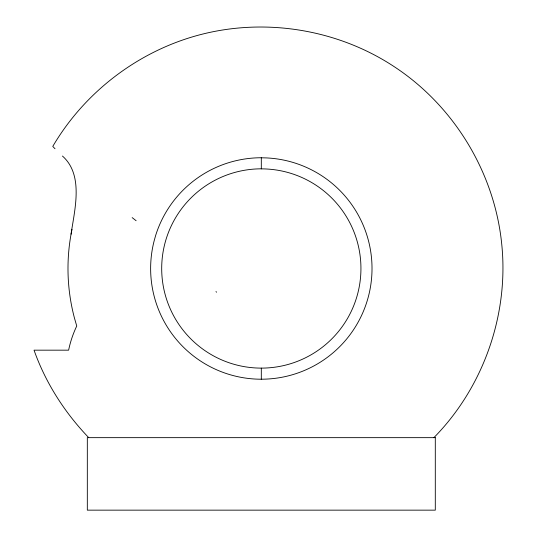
<?xml version="1.0" encoding="UTF-8"?>
<svg xmlns="http://www.w3.org/2000/svg" width="537" height="537" viewBox="0 0 537 537"><rect width="100%" height="100%" fill="white"/><g stroke="black" fill="none" stroke-linecap="round" stroke-linejoin="round"><path stroke-width="0.81" d="M71.059 234.179C74.596 209.598 83.973 175.035 62.446 156.039M433.883 437.655C483.347 387.352 508.821 315.011 501.8 244.812C494.926 173.78 454.973 107.125 395.568 67.575C336.296 27.823 259.418 16.425 191.165 37.254C133.538 54.808 83.235 94.458 52.767 146.42L55.022 148.742M88.739 437.655C64.742 412.671 45.611 382.881 34.039 350.171L68.629 350.171A194.662 137.647 0 0 1 76.744 326.006L74.442 318.032A193.32 193.32 0 0 1 71.998 229.346M261.311 368.134L261.311 379.203A110.703 110.703 0 0 0 371.987 271.01A110.703 110.703 0 0 0 266.339 157.912L261.311 157.797L261.311 168.866A99.62 99.62 0 0 1 360.428 278.555A99.62 99.62 0 0 1 241.281 366.08A99.62 99.62 0 0 1 166.255 238.697A99.694 99.694 0 0 1 261.311 168.826M261.311 379.216A110.689 110.689 0 0 1 154.247 240.469L155.663 235.414A110.77 110.77 0 0 1 261.311 157.75M132.162 217.619A236.851 6.457 39.1 0 1 136.13 220.727M216.599 292.202A236.851 0.866 44.3 0 1 215.975 291.598M435.299 437.655L87.323 437.655L87.323 510.15L435.299 510.15L435.299 437.655"/></g></svg>
